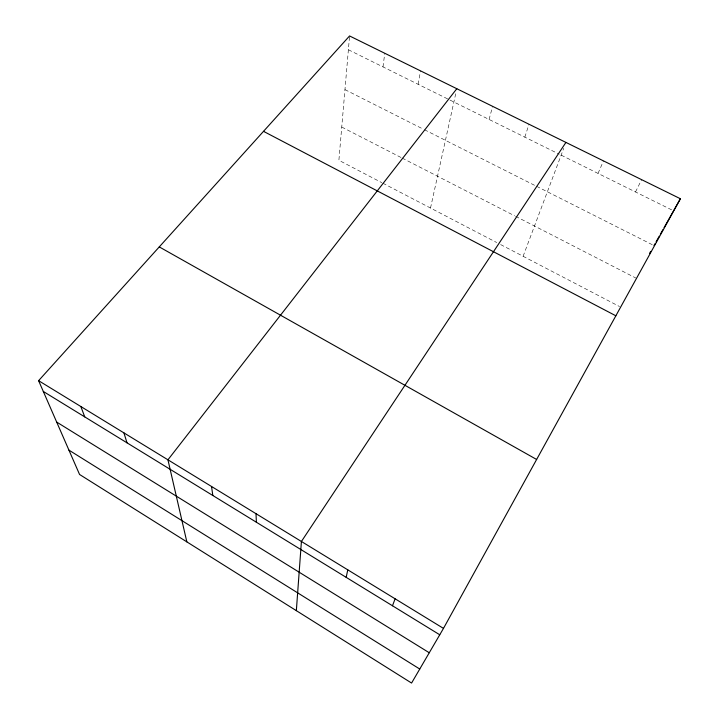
<?xml version="1.0" encoding="UTF-8"?>
<svg xmlns="http://www.w3.org/2000/svg" width="719" height="719" viewBox="0 0 719 719"><rect width="100%" height="100%" fill="white"/><g stroke="black" fill="none" stroke-linecap="round" stroke-linejoin="round"><path stroke-width="0.54" stroke-dasharray="3.6 2.7" d="M349.479 37.011L338.892 160.292L381.825 182.662M383.002 66.903L384.755 53.26M418.161 84.321L420.498 70.848M430.51 208.034L455.909 92.805M489.091 119.444L492.614 106.34M524.843 137.158L528.986 124.234M523.108 256.288L563.732 148.294M598.037 173.405L603.484 160.894M635.506 191.964L641.627 179.66M348.382 49.755L559.193 154.172M561.153 155.142L672.58 210.325M344.958 89.632L423.437 129.231M424.444 129.735L535.556 185.799M536.536 186.302L652.978 245.053M341.75 127.056L401.148 157.551M402.146 158.063L514.624 215.808M515.622 216.32L635.686 277.956M382.814 183.174L496.712 242.537M500.622 244.568L619.544 306.546"/><path stroke-width="1.08" d="M296.345 610.665L301.414 541.479L565.934 142.416M346.181 577.348L347.78 569.843M392.484 605.766L395.117 598.81M443.479 628.397L680.399 198.741L349.569 35.95L38.601 380.675L79.557 474.468L411.574 683.05L443.479 628.397L38.601 380.675M649.572 253.367L650.668 251.416M653.975 245.556L655.036 243.678M656.096 241.8L659.287 236.156M660.348 234.268L662.999 229.568M664.059 227.689L680.399 198.741M456.808 88.716L167.94 459.809L186.841 541.865M263.514 131.343L615.859 315.794M159.267 246.905L536.626 459.477M43.311 391.46L439.749 634.778M56.684 422.08L429.261 652.753M68.925 450.121L419.752 669.038M80.834 406.514L84.743 416.885M123.938 432.892L127.002 442.832M211.53 486.475L212.824 495.499M256.009 513.699L256.386 522.237"/></g></svg>
